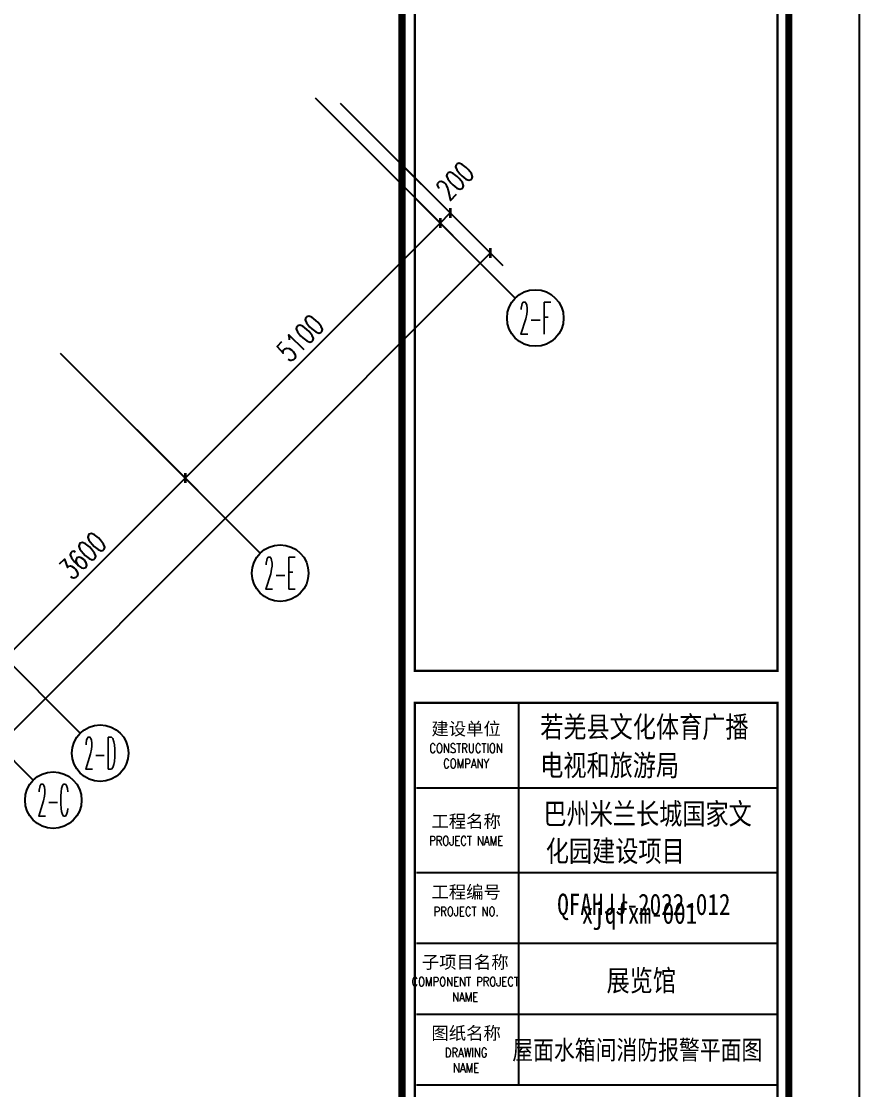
# Model space of a CAD drawing. Extents: x 815029915 to 815825525, y 579155098 to 579748855.
# Drawn here: x 815687734 to 815699587, y 579452602 to 579467706 of the extents above; entities that cross this region are included whole.
import ezdxf
from ezdxf.enums import TextEntityAlignment as Align

# ---------------------------------------------------------------- set-up
doc = ezdxf.new("R2010")
doc.units = 0
doc.header["$LTSCALE"] = 100
doc.header["$MEASUREMENT"] = 0
for name, color, linetype in [('AXIS', 3, 'Continuous'), ('AXIS_TEXT', 7, 'Continuous'), ('PUB_TITLE', 4, 'Continuous'), ('TK', 7, 'Continuous'), ('ZG-图号', 2, 'Continuous'), ('ZG-图框层', 4, 'Continuous'), ('zm', 1, 'Continuous')]:
    doc.layers.add(name, color=color, linetype=linetype)
doc.styles.add('-宋体', font='', dxfattribs={"width": 0.8})
doc.styles.add('_TCH_AXIS', font='COMPLEX', dxfattribs={"bigfont": 'GBCBIG'})
doc.styles.add('_TCH_DIM_T3', font='SIMPLEX', dxfattribs={"width": 0.705882, "bigfont": 'GBCBIG'})
doc.styles.add('COMPLEX', font='COMPLEX')
doc.styles.add('STYLE2', font='')
doc.styles.add('图签各称', font='')
doc.styles.add('基本字体', font='simplex.shx', dxfattribs={"height": 180, "bigfont": 'hztxt.shx'})
doc.styles.get('-宋体').set_extended_font_data('SimSun')
doc.styles.get('STYLE2').set_extended_font_data('SimHei')
doc.styles.get('图签各称').set_extended_font_data('SimSun')
doc.dimstyles.new('_TCH_ARCH-100', dxfattribs={"dimscale": 100, "dimtxt": 2.975, "dimasz": 1, "dimexe": 2.5, "dimexo": 3, "dimgap": 1, "dimtad": 1, "dimdec": 0, "dimzin": 0, "dimdsep": 46, "dimtxsty": '_TCH_DIM_T3', "dimblk": 'ARCHTICK', "dimcen": 0.09, "dimclrt": 7, "dimazin": 2, "dimtfac": 1, "dimtdec": 0, "dimtix": 1, "dimtmove": 2, "dimatfit": 3, "dimfxl": 0, "dimtolj": 1, "dimtzin": 0, "dimarcsym": 0})

# ---------------------------------------------------------------- blocks, each defined once
blk = doc.blocks.new('CCIAD-TK-A0-图签')
at = {"layer": 'TK'}
for p, q in [((1126.32, 185.4), (1177.39, 185.4)), ((1140.77, 185.4), (1140.77, 131.4)), ((1126.32, 173.4), (1177.39, 173.4)), ((1138.32, 173.4), (1177.39, 173.4)), ((1126.32, 161.4), (1177.39, 161.4)), ((1126.32, 151.4), (1177.39, 151.4)), ((1126.32, 151.4), (1177.39, 151.4)), ((1126.32, 141.4), (1177.39, 141.4)), ((1126.32, 141.4), (1177.39, 141.4)), ((1126.32, 131.4), (1177.39, 131.4))]:
    blk.add_line(p, q, dxfattribs=at)
at = {"layer": 'TK', "const_width": 1}
blk.add_lwpolyline([(1124.29, 10.46), (1124.29, 831)], dxfattribs=at)
at = {"layer": 'TK'}
blk.add_lwpolyline([(1124.29, 10.46), (1179, 10.46), (1179, 831)], dxfattribs=at)
at = {"layer": 'TK', "const_width": 0.347}
for points in [[(1126.12, 756.84), (1177.39, 756.84), (1177.39, 189.94), (1126.12, 189.94)], [(1126.12, 185.4), (1177.39, 185.4), (1177.39, 13.25), (1126.12, 13.25)]]:
    blk.add_lwpolyline(points, close=True, dxfattribs=at)
at = {"layer": 'TK', "char_height": 1.8, "attachment_point": 5, "style": '基本字体'}
for s, insert, width in [('{\\fSimHei|b0|i0|c134|p49;建设单位\\W0.8;\\P\\Fsimplex,hztxt|c134;\\H0.7224x;CONSTRUCTION \\PCOMPANY\\fKaiTi_GB2312|b0|i0|c134|p49;\\H1.3843x; }', (1133.36, 179.4), 11.6), ('{\\fSimHei|b0|i0|c134|p49;工程名称\\fKaiTi_GB2312|b0|i0|c134|p49;\\H1.167x;\\W0.8;\\P\\Fsimplex,hztxt|c134;\\H0.6189x;PROJECT NAME\\H1.3846x; }', (1133.36, 167.4), 11.6), ('{\\fSimHei|b0|i0|c134|p49;工程编号\\W0.8;\\P\\Fsimplex,hztxt|c134;\\H0.7222x;PROJECT NO.}', (1133.36, 157.4), 11.6), ('{\\fSimHei|b0|i0|c134|p49;子项目名称\\W0.8;\\P\\Fsimplex,hztxt|c134;\\H0.7222x;COMPONENT PROJECT NAME\\H1.385x; }', (1133.23, 146.4), 15.6094), ('{\\fSimHei|b0|i0|c134|p49;图纸名称\\W0.8;\\P\\Fsimplex,hztxt|c134;\\H0.7222x;DRAWING \\PNAME }', (1133.36, 136.37), 11.6)]:
    blk.add_mtext(s, dxfattribs=dict(at, insert=insert, width=width))
blk = doc.blocks.new('_AXISO')
blk.add_circle((0, 0), 0.5)
at = {"layer": 'AXIS_TEXT', "style": 'COMPLEX', "width": 1.041667}
blk.add_attdef('A', text='', height=0.56, dxfattribs=at).set_placement((-0.25, -0.28), (0.25, -0.28), align=Align.FIT)
blk = doc.blocks.new('_ArchTick')
at = {"color": 0, "linetype": 'ByBlock', "const_width": 0.4}
blk.add_lwpolyline([(-0.5, -0.5), (0.5, 0.5)], dxfattribs=at)
blk = doc.blocks.new('*D608')
at = {"layer": 'AXIS', "color": 0, "lineweight": -2, "transparency": 16777216}
for p, q in [((815692243, 579466552), (815694541, 579464254)), ((815679445, 579449511), (815694364, 579464431)), ((815677323, 579451632), (815679621, 579449334))]:
    blk.add_line(p, q, dxfattribs=at)
at = {"layer": 'Defpoints', "color": 0, "transparency": 16777216}
for p in [(815692031, 579466765), (815694364, 579464431), (815677111, 579451845)]:
    blk.add_point(p, dxfattribs=at)
at = {"layer": 'AXIS', "color": 0, "lineweight": -2, "transparency": 16777216, "xscale": 100, "yscale": 100, "zscale": 100}
for p, rotation in [((815694364, 579464431), 44.9999999995422), ((815679445, 579449511), 224.9999999995422)]:
    blk.add_blockref('_ArchTick', p, dxfattribs=dict(at, rotation=rotation))
at = {"layer": 'AXIS', "color": 7, "transparency": 16777216, "insert": (815686729, 579457147), "char_height": 297.5, "attachment_point": 5, "rotation": 45, "style": '_TCH_DIM_T3'}
blk.add_mtext('\\A1;21100', dxfattribs=at)
blk = doc.blocks.new('*D613')
at = {"layer": 'AXIS', "color": 0, "lineweight": -2, "transparency": 16777216}
for p, q in [((815688495, 579462805), (815690228, 579461072)), ((815687506, 579458704), (815690051, 579461249)), ((815685950, 579460259), (815687682, 579458527))]:
    blk.add_line(p, q, dxfattribs=at)
at = {"layer": 'Defpoints', "color": 0, "transparency": 16777216}
for p in [(815688283, 579463017), (815690051, 579461249), (815685738, 579460471)]:
    blk.add_point(p, dxfattribs=at)
at = {"layer": 'AXIS', "color": 0, "lineweight": -2, "transparency": 16777216, "xscale": 100, "yscale": 100, "zscale": 100}
for p, rotation in [((815690051, 579461249), 45), ((815687506, 579458704), 225)]:
    blk.add_blockref('_ArchTick', p, dxfattribs=dict(at, rotation=rotation))
at = {"layer": 'AXIS', "color": 7, "transparency": 16777216, "insert": (815688602, 579460152), "char_height": 297.5, "attachment_point": 5, "rotation": 45, "style": '_TCH_DIM_T3'}
blk.add_mtext('\\A1;3600', dxfattribs=at)
blk = doc.blocks.new('*D614')
at = {"layer": 'AXIS', "color": 0, "lineweight": -2, "transparency": 16777216}
for p, q in [((815692102, 579466411), (815693834, 579464679)), ((815690051, 579461249), (815693657, 579464855)), ((815688495, 579462805), (815690228, 579461072))]:
    blk.add_line(p, q, dxfattribs=at)
at = {"layer": 'Defpoints', "color": 0, "transparency": 16777216}
for p in [(815691890, 579466623), (815693657, 579464855), (815688283, 579463017)]:
    blk.add_point(p, dxfattribs=at)
at = {"layer": 'AXIS', "color": 0, "lineweight": -2, "transparency": 16777216, "xscale": 100, "yscale": 100, "zscale": 100}
for p, rotation in [((815693657, 579464855), 45), ((815690051, 579461249), 225)]:
    blk.add_blockref('_ArchTick', p, dxfattribs=dict(at, rotation=rotation))
at = {"layer": 'AXIS', "color": 7, "transparency": 16777216, "insert": (815691678, 579463228), "char_height": 297.5, "attachment_point": 5, "rotation": 45, "style": '_TCH_DIM_T3'}
blk.add_mtext('\\A1;5100', dxfattribs=at)
blk = doc.blocks.new('*D615')
at = {"layer": 'AXIS', "color": 0, "lineweight": -2, "transparency": 16777216}
for p, q in [((815692243, 579466552), (815693976, 579464820)), ((815692102, 579466411), (815693834, 579464679)), ((815693657, 579464855), (815693799, 579464997))]:
    blk.add_line(p, q, dxfattribs=at)
at = {"layer": 'Defpoints', "color": 0, "transparency": 16777216}
for p in [(815692031, 579466765), (815691890, 579466623), (815693799, 579464997)]:
    blk.add_point(p, dxfattribs=at)
at = {"layer": 'AXIS', "color": 0, "lineweight": -2, "transparency": 16777216, "xscale": 100, "yscale": 100, "zscale": 100}
for p, rotation in [((815693799, 579464997), 45), ((815693657, 579464855), 225)]:
    blk.add_blockref('_ArchTick', p, dxfattribs=dict(at, rotation=rotation))
at = {"layer": 'AXIS', "color": 7, "transparency": 16777216, "insert": (815693866, 579465453), "char_height": 297.5, "attachment_point": 5, "rotation": 45, "style": '_TCH_DIM_T3'}
blk.add_mtext('\\A1;200', dxfattribs=at)
blk = doc.blocks.new('ll')
at = {"layer": 'ZG-图框层'}
blk.add_lwpolyline([(815136770, 579524220), (815255670, 579524220), (815255670, 579608320), (815136770, 579608320)], close=True, dxfattribs=at)

msp = doc.modelspace()

# ---------------------------------------------------------------- linework, layer by layer
at = {"layer": 'AXIS'}
for p, q in [((815691889.6, 579466623.1), (815694718, 579463794.7)), ((815688283.3, 579463016.9), (815691111.8, 579460188.5)), ((815685737.8, 579460471.3), (815688566.2, 579457642.9)), ((815685073.8, 579459807.4), (815687902.2, 579456978.9))]:
    msp.add_line(p, q, dxfattribs=at)
at = {"layer": 'ZG-图框层'}
msp.add_lwpolyline([(815580686.5, 579439576.5), (815699586.5, 579439576.5), (815699586.5, 579523676.5), (815580686.5, 579523676.5)], close=True, dxfattribs=at)
at = {"layer": 'ZG-图框层', "const_width": 100}
msp.add_lwpolyline([(815583186.5, 579440576.5), (815698586.5, 579440576.5), (815698586.5, 579522676.5), (815583186.5, 579522676.5)], close=True, dxfattribs=at)

# ---------------------------------------------------------------- block references
at = {"layer": 'AXIS'}
ref = msp.add_blockref('_AXISO', (815695000.9, 579463511.9), dxfattribs=dict(at, xscale=800, yscale=800, zscale=800))
ref.add_attrib('A', '2-F', dxfattribs={"color": 7, "height": 452.55, "style": '_TCH_AXIS', "width": 0.33871}).set_placement((815694774.6, 579463285.6), (815695227.1, 579463285.6), align=Align.FIT)
ref = msp.add_blockref('_AXISO', (815691394.6, 579459905.6), dxfattribs=dict(at, xscale=800, yscale=800, zscale=800))
ref.add_attrib('A', '2-E', dxfattribs={"color": 7, "height": 452.55, "style": '_TCH_AXIS', "width": 0.33871}).set_placement((815691168.3, 579459679.4), (815691620.9, 579459679.4), align=Align.FIT)
ref = msp.add_blockref('_AXISO', (815688849, 579457360), dxfattribs=dict(at, xscale=800, yscale=800, zscale=800))
ref.add_attrib('A', '2-D', dxfattribs={"color": 7, "height": 452.55, "style": '_TCH_AXIS', "width": 0.333333}).set_placement((815688622.8, 579457133.8), (815689075.3, 579457133.8), align=Align.FIT)
ref = msp.add_blockref('_AXISO', (815688185.1, 579456696.1), dxfattribs=dict(at, xscale=800, yscale=800, zscale=800))
ref.add_attrib('A', '2-C', dxfattribs={"color": 7, "height": 452.55, "style": '_TCH_AXIS', "width": 0.344262}).set_placement((815687958.8, 579456469.8), (815688411.3, 579456469.8), align=Align.FIT)
at = {"layer": 'TK', "xscale": 100, "yscale": 100, "zscale": 100}
msp.add_blockref('CCIAD-TK-A0-图签', (815580686.5, 579439530.9), dxfattribs=at)
at = {"layer": 'zm', "color": 1}
msp.add_blockref('ll', (443916.4, -84643.4), dxfattribs=at)

# ---------------------------------------------------------------- texts
at = {"layer": 'PUB_TITLE', "style": '-宋体', "width": 0.8}
for s, p in [('若羌县文化体育广播', (815695070.1, 579457581)), ('电视和旅游局', (815695070.1, 579457037.5)), ('巴州米兰长城国家文', (815695115.6, 579456352.5)), ('化园建设项目', (815695148.7, 579455825.7)), ('展览馆', (815696008, 579453995, 0))]:
    msp.add_text(s, height=300, dxfattribs=at).set_placement(p)
at = {"layer": 'ZG-图号', "style": '-宋体', "width": 0.8}
msp.add_text('xjqfxm-001', height=300, dxfattribs=at).set_placement((815696473.8, 579455062), align=Align.MIDDLE)
at = {"layer": 'zm', "ltscale": 10, "style": 'STYLE2', "width": 0.8}
msp.add_text('QFAHJJ-2022-012', height=300, dxfattribs=at).set_placement((815696535.6, 579455187.3), align=Align.MIDDLE)
at = {"layer": 'zm', "color": 1, "style": '图签各称', "width": 0.8}
msp.add_text('屋面水箱间消防报警平面图', height=270, dxfattribs=at).set_placement((815694675.2, 579453028.7))

# ---------------------------------------------------------------- dimensions: what is measured, and where the dimension line sits
at = {"layer": 'AXIS'}
for p1, p2, distance, picture, middle in [((815677111.1, 579451844.6), (815692031, 579466764.6), -3300, '*D608', (815686728.6, 579457147)), ((815688283.3, 579463016.9), (815691889.6, 579466623.1), -2500, '*D614', (815691678.3, 579463228.1)), ((815685737.8, 579460471.3), (815688283.3, 579463016.9), -2500, '*D613', (815688602.4, 579460152.2))]:
    dim = msp.add_aligned_dim(p1=p1, p2=p2, distance=distance, dimstyle='_TCH_ARCH-100', dxfattribs=at)
    dim.commit()
    dim.dimension.update_dxf_attribs({"geometry": picture, "text_midpoint": middle})
dim = msp.add_linear_dim(base=(815693798.8, 579464996.8), p1=(815691889.6, 579466623.1), p2=(815692031, 579466764.6), angle=45, dimstyle='_TCH_ARCH-100', dxfattribs=at)
dim.commit()
dim.dimension.update_dxf_attribs({"geometry": '*D615', "text_midpoint": (815693866, 579465452.9), "dimtype": 161})

doc.saveas('drawing.dxf')
